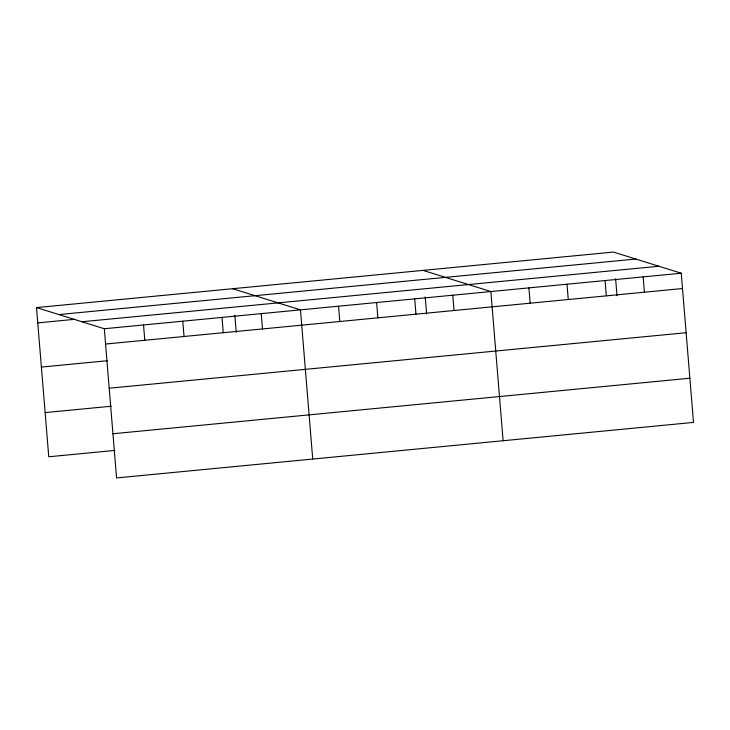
<?xml version="1.0" encoding="UTF-8"?>
<svg xmlns="http://www.w3.org/2000/svg" width="730" height="730" viewBox="0 0 730 730"><rect width="100%" height="100%" fill="white"/><g stroke="black" fill="none" stroke-linecap="round" stroke-linejoin="round"><path stroke-width="1.09" d="M36.5 307.585L613.428 252.069L681.236 273.221L693.5 422.415L116.572 477.931L104.308 328.737L36.5 307.585L48.764 456.779L114.902 450.41M58.874 314.566L635.803 259.05M37.759 322.888L74.743 319.329M81.933 321.757L658.861 266.24M104.308 328.737L681.236 273.221M105.567 344.04L682.495 288.532M41.391 367.071L107.52 360.711M109.199 388.223L686.127 332.716M45.132 412.596L111.261 406.227M112.94 433.748L689.868 378.231M423.044 270.392L490.852 291.544L503.116 440.738M232.651 288.706L300.468 309.867L312.732 459.051M643.157 276.889L644.417 292.192M615.618 278.705L617.014 295.696M605.079 280.548L606.338 295.86M567 284.216L568.259 299.519M528.921 287.875L530.181 303.187M452.773 295.203L454.033 310.515M425.225 297.019L426.63 314.019M414.695 298.871L415.954 314.174M376.616 302.539L377.875 317.842M338.537 306.198L339.797 321.501M261.23 313.635L262.49 328.938M234.841 315.342L236.237 332.332M222.002 317.413L223.261 332.716M182.774 321.191L184.033 336.493M143.536 324.959L144.796 340.262"/></g></svg>
